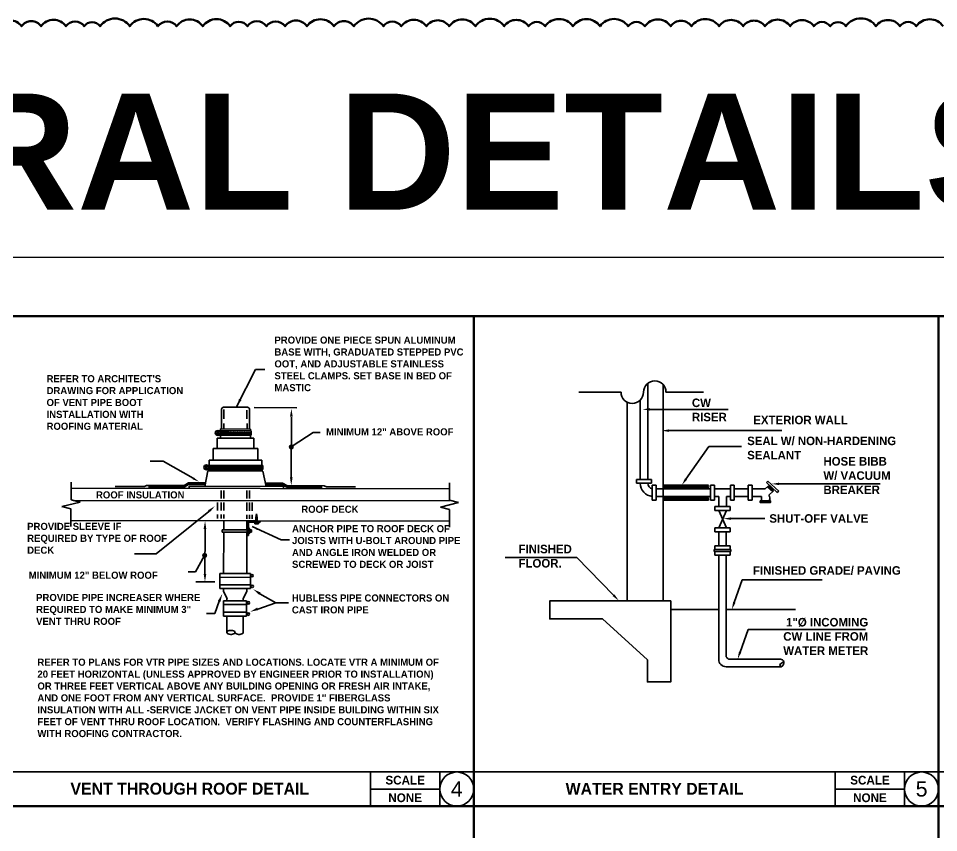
# Model space of a CAD drawing. Header units: inches. Extents: x 2025 to 34930, y -6955 to 4650.
# Drawn here: x 9068.7 to 9543.8, y -2154.8 to -1734.5 of the extents above; entities that cross this region are included whole.
import ezdxf

# ---------------------------------------------------------------- set-up
doc = ezdxf.new("R2010")
doc.units = ezdxf.units.IN
doc.header["$MEASUREMENT"] = 0
doc.layers.get('DEFPOINTS').update_dxf_attribs({"color": 104})
for name, color, linetype, lineweight in [('M-HVAC-EXHS-DUCT', 3, 'Continuous', 50), ('PDF-TEXT', 7, 'Continuous', 35), ('REV.01', 1, 'Continuous', 50)]:
    doc.layers.add(name, color=color, linetype=linetype, lineweight=lineweight)
doc.styles.add('Century Gothic_B', font='GOTHICB.TTF', dxfattribs={"height": 6.659722})
doc.styles.add('PDF Arial', font='arial.ttf')
doc.styles.add('PDF Arial Bold', font='arialbd.ttf')
doc.styles.add('romans', font='romans.shx')

# ---------------------------------------------------------------- blocks, each defined once
blk = doc.blocks.new('p detail 4')
at = {"layer": 'PDF-TEXT', "transparency": 33554559}
for points in [[(9209.6, -1954.4), (9209.1, -1954.52), (9208.66, -1954.77), (9208.35, -1955.21), (9208.29, -1955.71), (9208.35, -1956.28), (9208.66, -1956.65), (9209.09, -1956.97), (9209.6, -1957.09)], [(9210.92, -1955.71), (9210.79, -1955.21), (9209.6, -1955.71), (9210.79, -1956.28)], [(9164.84, -2010.39), (9164.34, -2010.52), (9163.9, -2010.77), (9163.65, -2011.21), (9163.53, -2011.71), (9163.65, -2012.27), (9163.9, -2012.64), (9164.34, -2012.96), (9164.84, -2013.09)], [(9166.16, -2011.71), (9166.09, -2011.21), (9164.84, -2011.71), (9166.09, -2012.27)]]:
    blk.add_hatch(color=256, dxfattribs=at).paths.add_polyline_path(points)
h = blk.add_hatch(color=256, dxfattribs=at)
h.paths.add_polyline_path([(9209.6, -1957.08), (9210.11, -1956.96), (9209.61, -1955.71)])
h.paths.add_polyline_path([(9210.11, -1954.52), (9209.61, -1954.39), (9209.61, -1955.71)])
h = blk.add_hatch(color=256, dxfattribs=at)
h.paths.add_polyline_path([(9164.84, -2013.09), (9165.34, -2012.96), (9164.84, -2011.71)])
h.paths.add_polyline_path([(9165.34, -2010.52), (9164.84, -2010.4), (9164.84, -2011.71)])
at = {"layer": 'PDF-TEXT'}
for p, q in [((9181.32, -1934.99), (9191.12, -1915.71)), ((9191.12, -1915.71), (9195.95, -1915.72)), ((9173.53, -1946.44), (9173.55, -1936.23)), ((9173.67, -1935.85), (9173.61, -1936.23)), ((9173.92, -1935.54), (9173.67, -1935.85)), ((9174.24, -1935.29), (9173.92, -1935.54)), ((9174.62, -1935.23), (9174.24, -1935.29)), ((9174.62, -1935.16), (9187.02, -1935.18)), ((9174.81, -1936.35), (9174.8, -1941.18)), ((9186.71, -1936.69), (9186.7, -1941.13)), ((9187.4, -1935.31), (9187.02, -1935.25)), ((9187.71, -1935.56), (9187.4, -1935.31)), ((9187.96, -1935.87), (9187.71, -1935.56)), ((9188.02, -1936.25), (9187.96, -1935.87)), ((9188, -1946.47), (9188.02, -1936.26)), ((9190.46, -1935.44), (9212.39, -1935.48)), ((9209.57, -1971.88), (9209.62, -1940.36)), ((9171.4, -1947.69), (9171.4, -1949.38)), ((9171.41, -1947.69), (9171.78, -1947.69)), ((9171.78, -1947.69), (9171.77, -1949.38)), ((9172.28, -1947.44), (9188.82, -1947.47)), ((9172.97, -1946.44), (9188.57, -1946.47)), ((9172.97, -1947.44), (9172.97, -1946.44)), ((9173.46, -1948.01), (9173.15, -1949.14)), ((9173.84, -1948.01), (9173.53, -1949.14)), ((9174.21, -1948.01), (9173.96, -1949.14)), ((9174.65, -1948.01), (9174.34, -1949.14)), ((9175.03, -1948.01), (9174.72, -1949.14)), ((9174.79, -1943.68), (9174.79, -1946.44)), ((9175.41, -1948.01), (9175.15, -1949.14)), ((9175.84, -1948.01), (9175.53, -1949.14)), ((9176.22, -1948.01), (9175.91, -1949.14)), ((9176.66, -1948.01), (9176.41, -1949.14)), ((9177.1, -1948.01), (9176.78, -1949.14)), ((9177.47, -1948.01), (9177.16, -1949.14)), ((9177.85, -1948.02), (9177.6, -1949.14)), ((9178.29, -1948.02), (9177.97, -1949.15)), ((9178.66, -1948.02), (9178.35, -1949.15)), ((9179.1, -1948.02), (9178.79, -1949.15)), ((9179.48, -1948.02), (9179.16, -1949.15)), ((9179.92, -1948.02), (9179.6, -1949.15)), ((9180.29, -1948.02), (9179.98, -1949.15)), ((9180.73, -1948.02), (9180.41, -1949.15)), ((9181.11, -1948.02), (9180.79, -1949.15)), ((9181.54, -1948.02), (9181.23, -1949.15)), ((9181.92, -1948.02), (9181.6, -1949.15)), ((9182.3, -1948.02), (9182.05, -1949.15)), ((9182.67, -1948.02), (9182.42, -1949.15)), ((9183.17, -1948.02), (9182.86, -1949.15)), ((9183.55, -1948.02), (9183.24, -1949.15)), ((9183.93, -1948.03), (9183.67, -1949.15)), ((9184.36, -1948.03), (9184.05, -1949.16)), ((9184.74, -1948.03), (9184.43, -1949.16)), ((9185.12, -1948.03), (9184.86, -1949.16)), ((9185.55, -1948.03), (9185.24, -1949.16)), ((9185.93, -1948.03), (9185.62, -1949.16)), ((9186.37, -1948.03), (9186.12, -1949.16)), ((9186.81, -1948.03), (9186.49, -1949.16)), ((9186.82, -1943.7), (9186.81, -1946.46)), ((9187.19, -1948.03), (9186.87, -1949.16)), ((9187.56, -1948.03), (9187.31, -1949.16)), ((9188, -1948.03), (9187.68, -1949.16)), ((9188.38, -1948.03), (9188.06, -1949.16)), ((9188.81, -1948.03), (9188.5, -1949.16)), ((9188.57, -1946.47), (9188.57, -1947.47)), ((9188.82, -1947.47), (9188.82, -1949.59)), ((9171.33, -1956.52), (9171.33, -1951.14)), ((9171.33, -1951.14), (9190.19, -1951.17)), ((9171.4, -1949.38), (9171.78, -1949.38)), ((9172.28, -1949.57), (9188.82, -1949.6)), ((9172.96, -1951.14), (9172.96, -1949.57)), ((9188.56, -1951.17), (9188.56, -1949.59)), ((9190.19, -1951.17), (9190.18, -1956.55)), ((9210.04, -1955.39), (9220.89, -1948.33)), ((9220.96, -1948.33), (9224.53, -1948.34)), ((9169.19, -1956.52), (9169.19, -1962.47)), ((9169.19, -1956.52), (9192.37, -1956.56)), ((9192.37, -1956.56), (9192.36, -1962.51)), ((9143.43, -1963.06), (9136.73, -1963.05)), ((9158.89, -1971.92), (9143.43, -1963.06)), ((9165.54, -1965.47), (9165.92, -1965.48)), ((9165.54, -1965.48), (9165.54, -1967.17)), ((9165.92, -1965.48), (9165.91, -1967.17)), ((9166.42, -1965.23), (9194.93, -1965.27)), ((9167.42, -1965.73), (9167.1, -1966.86)), ((9167.17, -1962.48), (9167.17, -1965.23)), ((9194.37, -1962.51), (9167.19, -1962.47)), ((9167.8, -1965.73), (9167.48, -1966.86)), ((9168.17, -1965.73), (9167.92, -1966.86)), ((9168.61, -1965.73), (9168.29, -1966.86)), ((9168.99, -1965.73), (9168.67, -1966.86)), ((9169.36, -1965.73), (9169.11, -1966.86)), ((9169.8, -1965.74), (9169.48, -1966.86)), ((9170.18, -1965.74), (9169.86, -1966.86)), ((9170.62, -1965.74), (9170.36, -1966.87)), ((9170.99, -1965.74), (9170.74, -1966.87)), ((9171.43, -1965.74), (9171.12, -1966.87)), ((9171.81, -1965.74), (9171.56, -1966.87)), ((9172.24, -1965.74), (9171.93, -1966.87)), ((9172.62, -1965.74), (9172.31, -1966.87)), ((9173.06, -1965.74), (9172.75, -1966.87)), ((9173.43, -1965.74), (9173.12, -1966.87)), ((9173.87, -1965.74), (9173.56, -1966.87)), ((9174.25, -1965.74), (9173.94, -1966.87)), ((9174.69, -1965.74), (9174.37, -1966.87)), ((9175.06, -1965.74), (9174.75, -1966.87)), ((9175.44, -1965.74), (9175.19, -1966.87)), ((9175.88, -1965.74), (9175.56, -1966.87)), ((9176.25, -1965.75), (9176, -1966.87)), ((9176.63, -1965.75), (9176.38, -1966.88)), ((9177.13, -1965.75), (9176.81, -1966.88)), ((9177.51, -1965.75), (9177.19, -1966.88)), ((9177.88, -1965.75), (9177.63, -1966.88)), ((9178.32, -1965.75), (9178.07, -1966.88)), ((9178.7, -1965.75), (9178.45, -1966.88)), ((9179.14, -1965.75), (9178.82, -1966.88)), ((9179.51, -1965.75), (9179.26, -1966.88)), ((9179.95, -1965.75), (9179.64, -1966.88)), ((9180.33, -1965.75), (9180.01, -1966.88)), ((9180.76, -1965.75), (9180.51, -1966.88)), ((9181.14, -1965.75), (9180.89, -1966.88)), ((9181.58, -1965.75), (9181.27, -1966.88)), ((9181.95, -1965.75), (9181.64, -1966.88)), ((9182.39, -1965.76), (9182.08, -1966.88)), ((9182.77, -1965.76), (9182.46, -1966.89)), ((9183.14, -1965.76), (9182.89, -1966.89)), ((9183.58, -1965.76), (9183.27, -1966.89)), ((9184.02, -1965.76), (9183.71, -1966.89)), ((9184.4, -1965.76), (9184.08, -1966.89)), ((9184.84, -1965.76), (9184.52, -1966.89)), ((9185.27, -1965.76), (9185.02, -1966.89)), ((9185.65, -1965.76), (9185.4, -1966.89)), ((9186.09, -1965.76), (9185.78, -1966.89)), ((9186.53, -1965.76), (9186.21, -1966.89)), ((9186.9, -1965.76), (9186.59, -1966.89)), ((9187.34, -1965.76), (9187.03, -1966.89)), ((9187.72, -1965.76), (9187.4, -1966.89)), ((9188.09, -1965.76), (9187.84, -1966.89)), ((9188.53, -1965.77), (9188.22, -1966.89)), ((9188.97, -1965.77), (9188.66, -1966.9)), ((9189.35, -1965.77), (9189.03, -1966.9)), ((9189.79, -1965.77), (9189.47, -1966.9)), ((9190.16, -1965.77), (9189.85, -1966.9)), ((9190.54, -1965.77), (9190.28, -1966.9)), ((9190.92, -1965.77), (9190.66, -1966.9)), ((9191.35, -1965.77), (9191.04, -1966.9)), ((9191.73, -1965.77), (9191.47, -1966.9)), ((9192.17, -1965.77), (9191.92, -1966.9)), ((9192.6, -1965.77), (9192.29, -1966.9)), ((9192.98, -1965.77), (9192.73, -1966.9)), ((9193.48, -1965.77), (9193.17, -1966.9)), ((9193.92, -1965.77), (9193.6, -1966.9)), ((9194.3, -1965.77), (9194.04, -1966.9)), ((9194.36, -1962.52), (9194.36, -1965.27)), ((9194.74, -1965.78), (9194.42, -1966.9)), ((9194.93, -1965.27), (9194.92, -1967.4)), ((9166.48, -1968.11), (9164.9, -1976.06)), ((9165.54, -1967.17), (9165.91, -1967.17)), ((9194.92, -1967.4), (9166.42, -1967.36)), ((9194.92, -1968.15), (9166.48, -1968.11)), ((9167.17, -1967.36), (9167.17, -1968.11)), ((9194.36, -1967.4), (9194.36, -1968.16)), ((9194.92, -1968.16), (9196.54, -1976.11)), ((9095.85, -1982.97), (9095.87, -1973.88)), ((9118.73, -1976.17), (9133.77, -1976.2)), ((9133.77, -1976.2), (9134.9, -1975.57)), ((9154.25, -1975.61), (9134.89, -1975.58)), ((9135.9, -1976.39), (9154.25, -1976.42)), ((9156.51, -1974.29), (9154.25, -1975.6)), ((9154.25, -1976.42), (9156.51, -1975.17)), ((9165.28, -1974.31), (9156.5, -1974.29)), ((9165.08, -1975.18), (9156.5, -1975.17)), ((9156.94, -1977.11), (9156.94, -1976.05)), ((9156.95, -1976.05), (9205.62, -1976.13)), ((9196.17, -1974.36), (9205.01, -1974.37)), ((9196.36, -1975.23), (9205, -1975.25)), ((9205, -1975.25), (9207.26, -1976.5)), ((9205.01, -1974.37), (9207.26, -1975.68)), ((9205.63, -1976.12), (9205.63, -1977.19)), ((9207.25, -1975.69), (9226.61, -1975.73)), ((9207.25, -1976.51), (9225.61, -1976.54)), ((9226.62, -1975.72), (9227.74, -1976.35)), ((9227.74, -1976.35), (9242.77, -1976.38)), ((9291.25, -1983.28), (9291.27, -1974.2)), ((9095.86, -1977.02), (9291.26, -1977.33)), ((9173.35, -1978.14), (9173.35, -1982.34)), ((9174.74, -1978.14), (9174.73, -1982.34)), ((9186.64, -1978.16), (9186.63, -1982.36)), ((9188.09, -1978.17), (9188.08, -1982.36)), ((9091.15, -1986.53), (9100.55, -1984.16)), ((9100.55, -1984.16), (9095.85, -1982.97)), ((9096.91, -1983.29), (9291.25, -1983.6)), ((9171.46, -1984.4), (9171.46, -1988.6)), ((9173.34, -1984.41), (9173.34, -1988.6)), ((9174.73, -1984.41), (9174.72, -1988.61)), ((9186.63, -1984.43), (9186.62, -1988.62)), ((9188.07, -1984.43), (9188.07, -1988.63)), ((9189.45, -1984.43), (9189.44, -1988.63)), ((9286.55, -1986.84), (9295.95, -1984.47)), ((9295.95, -1984.47), (9291.25, -1983.28)), ((9095.84, -1987.66), (9091.15, -1986.53)), ((9095.83, -1996.81), (9095.84, -1987.66)), ((9167.01, -1988.97), (9139.85, -2010.85)), ((9171.45, -1990.67), (9171.45, -1992.74)), ((9173.33, -1990.67), (9173.33, -1992.74)), ((9174.72, -1990.67), (9174.71, -1992.74)), ((9186.62, -1990.69), (9186.61, -1992.76)), ((9188.06, -1990.69), (9188.06, -1992.76)), ((9189.44, -1990.69), (9189.43, -1992.77)), ((9191.63, -1990.32), (9191.25, -1992.08)), ((9191.94, -1992.2), (9191.63, -1990.32)), ((9291.25, -1987.98), (9286.55, -1986.84)), ((9291.23, -1997.12), (9291.25, -1987.98)), ((9191.25, -1993.83), (9095.83, -1993.68)), ((9174.71, -1993.8), (9174.7, -1998.56)), ((9186.61, -1993.82), (9186.6, -1998.58)), ((9186.86, -1994.02), (9186.85, -2001.47)), ((9193.44, -1994.03), (9186.86, -1994.02)), ((9187.41, -2001.47), (9187.42, -1994.52)), ((9187.42, -1994.52), (9193.44, -1994.53)), ((9190.68, -1995.34), (9190.68, -1994.52)), ((9192.68, -1995.34), (9190.68, -1995.34)), ((9191.25, -1992.08), (9191.25, -1994.02)), ((9291.23, -1994), (9191.93, -1993.84)), ((9191.94, -1994.02), (9191.94, -1992.2)), ((9192.69, -1994.53), (9192.68, -1995.34)), ((9193.44, -1994.52), (9193.44, -1994.02)), ((9165.02, -2021.67), (9165.05, -1997.8)), ((9173.89, -1998.56), (9173.88, -1999.63)), ((9186.85, -1998.59), (9173.89, -1998.56)), ((9173.89, -1999.63), (9186.85, -1999.65)), ((9174.7, -1999.63), (9174.67, -2021.06)), ((9186.6, -1999.65), (9186.57, -2021.08)), ((9188.17, -2000.28), (9187.41, -2000.28)), ((9187.42, -1997.9), (9188.17, -1997.9)), ((9188.17, -1997.91), (9188.16, -2000.28)), ((9188.17, -1999.66), (9188.98, -1999.66)), ((9188.24, -1998.58), (9188.99, -1998.59)), ((9188.98, -1999.66), (9188.98, -1998.59)), ((9189.42, -1996.84), (9204.32, -2003.69)), ((9186.85, -2001.47), (9187.42, -2001.47)), ((9204.32, -2003.69), (9208.58, -2003.7)), ((9139.85, -2010.85), (9128.7, -2010.83)), ((9164.79, -2011.77), (9160.13, -2020.15)), ((9160.13, -2020.15), (9156.32, -2020.15)), ((9172.72, -2021.06), (9172.71, -2028.76)), ((9188.51, -2021.08), (9172.72, -2021.06)), ((9172.72, -2023), (9188.5, -2023.03)), ((9188.49, -2028.79), (9188.51, -2021.08)), ((9170.09, -2025.31), (9160.32, -2025.29)), ((9172.71, -2026.82), (9188.5, -2026.85)), ((9172.71, -2028.76), (9188.49, -2028.79)), ((9174.65, -2028.77), (9174.65, -2030.08)), ((9186.55, -2030.1), (9186.55, -2028.78)), ((9174.65, -2030.08), (9176.4, -2034.16)), ((9184.79, -2034.17), (9186.55, -2030.1)), ((9193.38, -2031.48), (9201.65, -2036.2)), ((9170.12, -2041.66), (9172.32, -2035.41)), ((9174.64, -2035.09), (9174.63, -2043.11)), ((9186.48, -2035.11), (9174.64, -2035.09)), ((9186.48, -2037.05), (9174.64, -2037.03)), ((9176.39, -2035.1), (9176.39, -2034.15)), ((9184.79, -2035.11), (9184.79, -2034.17)), ((9186.47, -2043.13), (9186.48, -2036.17)), ((9186.48, -2036.17), (9186.48, -2035.11)), ((9192.3, -2039.38), (9201.65, -2036.26)), ((9201.65, -2036.19), (9208.1, -2036.27)), ((9165.79, -2041.66), (9170.12, -2041.66)), ((9174.63, -2041.04), (9186.47, -2041.06)), ((9174.63, -2043.11), (9186.47, -2043.13)), ((9176.37, -2051.44), (9176.38, -2043.11)), ((9184.76, -2051.46), (9184.78, -2043.13)), ((9176.43, -2051.13), (9176.37, -2051.45)), ((9176.37, -2051.45), (9176.43, -2051.76)), ((9176.68, -2050.89), (9176.43, -2051.13)), ((9176.43, -2051.76), (9176.68, -2052.01)), ((9177.06, -2050.69), (9176.68, -2050.89)), ((9176.68, -2052.01), (9177.06, -2052.2)), ((9177.56, -2050.51), (9177.06, -2050.69)), ((9177.06, -2052.2), (9177.56, -2052.39)), ((9178.13, -2050.44), (9177.56, -2050.51)), ((9177.56, -2052.39), (9178.12, -2052.45)), ((9178.12, -2052.45), (9178.75, -2052.45)), ((9178.75, -2050.44), (9178.13, -2050.44)), ((9179.31, -2050.51), (9178.75, -2050.44)), ((9178.75, -2052.45), (9179.31, -2052.39)), ((9179.82, -2050.7), (9179.31, -2050.51)), ((9179.31, -2052.39), (9179.81, -2052.2)), ((9179.81, -2052.2), (9180.19, -2052.02)), ((9180.19, -2050.89), (9179.82, -2050.7)), ((9180.44, -2051.14), (9180.19, -2050.89)), ((9180.19, -2052.02), (9180.44, -2051.77)), ((9180.5, -2051.45), (9180.44, -2051.14)), ((9180.44, -2051.77), (9180.5, -2051.45)), ((9180.63, -2051.45), (9180.69, -2051.77)), ((9180.69, -2051.77), (9180.94, -2052.02)), ((9180.94, -2052.02), (9181.31, -2052.21)), ((9181.31, -2052.21), (9181.81, -2052.39)), ((9181.81, -2052.39), (9182.38, -2052.46)), ((9182.38, -2052.46), (9183, -2052.46)), ((9183, -2052.46), (9183.57, -2052.4)), ((9183.57, -2052.4), (9184.07, -2052.21)), ((9184.07, -2052.21), (9184.45, -2052.02)), ((9184.45, -2052.02), (9184.7, -2051.77)), ((9184.7, -2051.77), (9184.76, -2051.46))]:
    blk.add_line(p, q, dxfattribs=at)
for centre, radius in [((9171.59, -1948.49), 1.25), ((9165.74, -1966.27), 1.25), ((9189.3, -2022.21), 0.641), ((9189.37, -2027.66), 0.641), ((9187.4, -2036.18), 0.639), ((9187.39, -2042), 0.639)]:
    blk.add_circle(centre, radius, dxfattribs=at)
at = {"layer": 'PDF-TEXT', "transparency": 33554559}
for points in [[(9183.83, -1931.61), (9182.58, -1930.98), (9181.32, -1934.99)], [(9208.94, -1940.05), (9210.32, -1940.05), (9209.64, -1935.92)], [(9210.79, -1955.21), (9210.54, -1954.77), (9209.6, -1955.71)], [(9210.54, -1956.65), (9210.79, -1956.28), (9209.6, -1955.71)], [(9210.55, -1954.77), (9210.11, -1954.52), (9209.61, -1955.71)], [(9210.11, -1956.96), (9210.55, -1956.65), (9209.61, -1955.71)], [(9159.15, -1971.41), (9158.58, -1972.42), (9161.96, -1973.67)], [(9210.27, -1971.44), (9208.89, -1971.44), (9209.57, -1975.63)], [(9166.51, -1988.47), (9167.46, -1989.47), (9170.15, -1986.28)], [(9164.3, -1998.12), (9165.74, -1998.12), (9165.06, -1993.98)], [(9192.05, -1998.72), (9192.56, -1997.72), (9189.43, -1996.83)], [(9165.78, -2010.77), (9165.35, -2010.52), (9164.84, -2011.71)], [(9166.1, -2011.21), (9165.79, -2010.77), (9164.84, -2011.71)], [(9165.34, -2012.96), (9165.78, -2012.65), (9164.84, -2011.71)], [(9165.78, -2012.65), (9166.1, -2012.28), (9164.84, -2011.71)], [(9165.7, -2021.23), (9164.33, -2021.23), (9165.01, -2025.36)], [(9171.7, -2035.15), (9173.01, -2035.72), (9173.96, -2031.58)], [(9193.01, -2032.05), (9193.76, -2030.86), (9189.88, -2029.16)], [(9192.49, -2039.94), (9191.99, -2038.63), (9188.35, -2040.81)]]:
    blk.add_solid(points, dxfattribs=at)
at = {"layer": 'PDF-TEXT', "attachment_point": 1}
for s, insert, char_height, width, style in [('PROVIDE ONE PIECE SPUN ALUMINUM BASE WITH, GRADUATED STEPPED PVC OOT, AND ADJUSTABLE STAINLESS STEEL CLAMPS. SET BASE IN BED OF MASTIC', (9200.89, -1898.73), 3.68122, 100.4567, 'Century Gothic_B'), ("REFER TO ARCHITECT'S DRAWING FOR APPLICATION OF VENT PIPE BOOT INSTALLATION WITH ROOFING MATERIAL", (9083.23, -1918.66), 3.6812, 72.9864, 'Century Gothic_B'), ('PROVIDE SLEEVE IF REQUIRED BY TYPE OF ROOF DECK', (9073.21, -1994.89), 3.6812, 74.241, 'Century Gothic_B'), ('ANCHOR PIPE TO ROOF DECK OF JOISTS WITH U-BOLT AROUND PIPE AND ANGLE IRON WELDED OR SCREWED TO DECK OR JOIST', (9209.97, -1996.05), 3.68122, 91.2986, 'Century Gothic_B'), ('PROVIDE PIPE INCREASER WHERE REQUIRED TO MAKE MINIMUM 3" VENT THRU ROOF', (9077.84, -2031.61), 3.6812, 88.7337, 'Century Gothic_B'), ('HUBLESS PIPE CONNECTORS ON CAST IRON PIPE', (9209.91, -2031.84), 3.6812, 91.76, 'Century Gothic_B'), ("{\\fCentury Gothic|b1|i0|c0|p34;REFER TO PLANS FOR VTR PIPE SIZES AND LOCATIONS. LOCATE VTR A MINIMUM OF 20 FEET HORIZONTAL (UNLESS APPROVED BY ENGINEER PRIOR TO INSTALLATION) OR THREE FEET VERTICAL ABOVE ANY BUILDING OPENING OR FRESH AIR INTAKE, AND ONE FOOT FROM ANY VERTICAL SURFACE.  PROVIDE 1'' FIBERGLASS INSULATION WITH ALL -SERVICE JΛCKET ON VENT PIPE INSIDE BUILDING WITHIN SIX FEET OF VENT THRU ROOF LOCATION.  VERIFY FLASHING AND COUNTERFLASHING WITH ROOFING CONTRACTOR.}", (9078.5, -2065), 3.68122, 211.3795, 'romans')]:
    blk.add_mtext(s, dxfattribs=dict(at, insert=insert, char_height=char_height, width=width, style=style))
at = {"layer": 'PDF-TEXT', "attachment_point": 7, "style": 'Century Gothic_B'}
for s, insert, char_height in [('MINIMUM 12" ABOVE ROOF', (9227.53, -1949.82), 3.6812), ('ROOF INSULATION', (9108.76, -1982.36), 3.6812), ('ROOF DECK', (9214.75, -1989.78), 3.681), ('MINIMUM 12" BELOW ROOF', (9074.01, -2023.83), 3.6812)]:
    blk.add_mtext(s, dxfattribs=dict(at, insert=insert, char_height=char_height))
blk = doc.blocks.new('p detail 5')
at = {"layer": 'PDF-TEXT', "ltscale": 0.3}
h = blk.add_hatch(dxfattribs=at)
h.set_pattern_fill('NET3', color=256, scale=3.923132, style=0)
h.set_pattern_definition([(360, (9376.11147, -2048.2543), (2e-16, 0.4903915), []), (60, (9376.11147, -2048.2543), (-0.4246915, 0.2451958), []), (120, (9376.11147, -2048.2543), (-0.4246915, -0.2451958), [])])
h.paths.add_polyline_path([(9425.09, -1977.35), (9425.09, -1975.39), (9401.56, -1975.39), (9401.56, -1977.35)])
h.paths.add_polyline_path([(9401.56, -1981.28), (9401.56, -1983.24), (9425.09, -1983.24), (9425.09, -1981.28)])
for p, q in [((9393.71, -1922.83), (9393.71, -1972.5)), ((9379.84, -1927.43), (9358.13, -1927.43)), ((9422.44, -1927.43), (9403.06, -1927.43)), ((9389.79, -1931.5), (9389.79, -1972.5)), ((9387.82, -1972.5), (9387.82, -1974.46)), ((9387.82, -1972.5), (9395.67, -1972.5)), ((9387.82, -1974.46), (9395.67, -1974.46)), ((9395.67, -1972.5), (9395.67, -1974.46)), ((9395.95, -1975.39), (9397.91, -1975.39)), ((9395.95, -1975.39), (9395.95, -1983.24)), ((9397.91, -1975.39), (9397.91, -1983.24)), ((9401.56, -1975.39), (9425.09, -1975.39)), ((9426.09, -1975.39), (9428.05, -1975.39)), ((9426.09, -1975.39), (9426.09, -1983.24)), ((9428.05, -1975.39), (9428.05, -1983.24)), ((9436.36, -1975.39), (9438.33, -1975.39)), ((9436.36, -1975.39), (9436.36, -1983.24)), ((9438.33, -1975.39), (9438.33, -1983.24)), ((9445.58, -1975.39), (9447.54, -1975.39)), ((9445.58, -1975.39), (9445.58, -1983.24)), ((9447.54, -1975.39), (9447.54, -1983.24)), ((9454.24, -1977.35), (9455.92, -1975.83)), ((9454.99, -1974.03), (9455.71, -1973.37)), ((9454.99, -1974.03), (9460.56, -1979.25)), ((9455.48, -1976.23), (9458.18, -1978.76)), ((9455.71, -1973.37), (9461.29, -1978.59)), ((9455.77, -1976.5), (9456.21, -1976.1)), ((9455.92, -1975.83), (9458.62, -1978.36)), ((9456.06, -1976.77), (9456.49, -1976.37)), ((9457.05, -1976.89), (9457.56, -1976.44)), ((9397.91, -1977.35), (9426.09, -1977.35)), ((9397.91, -1981.28), (9426.09, -1981.28)), ((9428.05, -1977.35), (9436.36, -1977.35)), ((9428.05, -1981.28), (9430.39, -1981.28)), ((9430.39, -1981.28), (9430.39, -1986.51)), ((9434.31, -1981.28), (9436.36, -1981.28)), ((9434.31, -1981.28), (9434.31, -1986.51)), ((9438.33, -1977.35), (9445.58, -1977.35)), ((9438.33, -1981.28), (9445.58, -1981.28)), ((9447.54, -1977.35), (9454.24, -1977.35)), ((9447.54, -1981.28), (9452.34, -1981.28)), ((9456.14, -1980.61), (9458.62, -1978.36)), ((9456.34, -1977.03), (9456.78, -1976.64)), ((9456.63, -1977.3), (9457.07, -1976.91)), ((9456.92, -1977.57), (9457.36, -1977.18)), ((9457.21, -1977.84), (9457.64, -1977.44)), ((9457.39, -1977.21), (9457.9, -1976.76)), ((9457.49, -1978.11), (9457.93, -1977.71)), ((9457.78, -1978.38), (9458.22, -1977.98)), ((9460.56, -1979.25), (9461.29, -1978.59)), ((9395.95, -1983.24), (9397.91, -1983.24)), ((9401.56, -1983.24), (9425.09, -1983.24)), ((9426.09, -1983.24), (9428.05, -1983.24)), ((9436.36, -1983.24), (9438.33, -1983.24)), ((9445.58, -1983.24), (9447.54, -1983.24)), ((9436.15, -1986.51), (9428.31, -1986.51)), ((9428.31, -1986.51), (9428.31, -1988.47)), ((9436.15, -1988.47), (9428.31, -1988.47)), ((9434.31, -1988.47), (9430.39, -1997.5)), ((9430.39, -1988.47), (9434.31, -1997.5)), ((9436.15, -1986.51), (9436.15, -1988.47)), ((9436.15, -1997.5), (9428.31, -1997.5)), ((9428.31, -1997.5), (9428.31, -1999.47)), ((9436.15, -1999.47), (9428.31, -1999.47)), ((9430.27, -1999.47), (9430.27, -2006.71)), ((9434.19, -1999.47), (9434.19, -2006.71)), ((9436.15, -1997.5), (9436.15, -1999.47)), ((9436.55, -2008.68), (9427.92, -2008.68)), ((9427.92, -2008.68), (9427.92, -2009.66)), ((9436.55, -2009.66), (9427.92, -2009.66)), ((9436.15, -2006.71), (9428.31, -2006.71)), ((9428.31, -2006.71), (9428.31, -2008.68)), ((9428.31, -2009.66), (9428.31, -2011.62)), ((9436.15, -2006.71), (9436.15, -2008.68)), ((9436.15, -2009.66), (9436.15, -2011.62)), ((9436.55, -2008.68), (9436.55, -2009.66)), ((9428.31, -2011.62), (9436.15, -2011.62)), ((9430.27, -2011.62), (9430.27, -2065.26)), ((9434.19, -2011.62), (9434.19, -2064.03)), ((9405.53, -2039.64), (9430.27, -2039.64)), ((9434.19, -2039.64), (9470.01, -2039.64)), ((9435.33, -2065.26), (9462.22, -2065.26)), ((9434.19, -2069.18), (9462.22, -2069.18))]:
    blk.add_line(p, q, dxfattribs=at)
at = {"layer": 'PDF-TEXT', "ltscale": 20}
for p, q in [((9401.56, -1923.52), (9401.56, -2035.22)), ((9382.97, -1932.58), (9382.97, -2035.22))]:
    blk.add_line(p, q, dxfattribs=at)
at = {"layer": 'PDF-TEXT'}
for p, q in [((9394.74, -1936.33), (9435.2, -1936.33)), ((9404.62, -1947.32), (9462.84, -1947.32)), ((9413.4, -1972.33), (9425.13, -1955.44)), ((9425.13, -1955.44), (9442.03, -1955.44)), ((9461.49, -1974.79), (9513.61, -1974.79)), ((9436.6, -1992.74), (9454.16, -1992.74)), ((9357.05, -2012.74), (9320.1, -2012.74)), ((9376, -2032.26), (9357.05, -2012.74)), ((9438.34, -2035.99), (9442.42, -2024.33)), ((9442.42, -2024.33), (9483.64, -2024.33)), ((9441.33, -2061.61), (9445.42, -2049.95)), ((9445.42, -2049.95), (9506.01, -2049.95))]:
    blk.add_line(p, q, dxfattribs=at)
at = {"layer": 'PDF-TEXT', "ltscale": 0.3}
blk.add_lwpolyline([(9451.71, -1983.46), (9456.98, -1983.46), (9456.98, -1984.48), (9451.71, -1984.48)], close=True, dxfattribs=at)
at = {"layer": 'PDF-TEXT', "ltscale": 20}
blk.add_lwpolyline([(9393.44, -2065.55), (9393.44, -2077.04), (9405.53, -2077.04), (9405.53, -2035.23), (9388.83, -2035.22), (9343.09, -2035.22), (9343.09, -2044.48), (9370.29, -2044.48)], close=True, dxfattribs=at)
at = {"layer": 'PDF-TEXT', "ltscale": 0.3}
for centre, radius, start, end in [((9397.26, -1927.43), 5.81, 0, 180), ((9385.65, -1927.43), 5.81, 180, 0), ((9396.64, -1974.46), 6.85, 180, 264.2793), ((9396.7, -1974.46), 2.99, 180, 255.604), ((9448.03, -1982.37), 4.44, 345.751, 14.249), ((9453.87, -1982.28), 2.81, 335.2086, 36.3665), ((9434.19, -2065.26), 3.92, 180, 270), ((9437.57, -2062.03), 3.92, 210.6542, 235.263), ((9461.62, -2066.98), 2.37, 292.9151, 13.3002)]:
    blk.add_arc(centre, radius, start, end, dxfattribs=at)
blk.add_open_spline([(9462.22, -2065.26), (9462.89, -2065.55), (9465.51, -2066.68), (9459.93, -2067.73), (9463.16, -2069.28), (9462.22, -2069.18)], degree=3, knots=[0, 0, 0, 0, 0.410751, 1.595782, 2.37667, 2.37667, 2.37667, 2.37667], dxfattribs=at)
at = {"layer": 'PDF-TEXT'}
for points in [[(9394.74, -1936.97), (9390.88, -1936.33), (9394.74, -1935.68)], [(9404.62, -1947.96), (9400.75, -1947.32), (9404.62, -1946.67)], [(9413.93, -1972.69), (9411.2, -1975.5), (9412.87, -1971.96)], [(9461.49, -1975.44), (9457.63, -1974.79), (9461.49, -1974.15)], [(9436.6, -1993.38), (9432.74, -1992.74), (9436.6, -1992.1)], [(9376.46, -2031.82), (9378.69, -2035.04), (9375.54, -2032.71)], [(9438.94, -2036.21), (9437.06, -2039.64), (9437.73, -2035.78)], [(9441.94, -2061.83), (9440.06, -2065.26), (9440.73, -2061.4)]]:
    blk.add_solid(points, dxfattribs=at)
at = {"layer": 'PDF-TEXT', "attachment_point": 1, "style": 'Century Gothic_B'}
for s, insert, char_height, width in [('CW RISER', (9416.46, -1930.74), 4.408, 19.5447), ('EXTERIOR WALL', (9448.14, -1939.6), 4.4081, 47.8137), ('SEAL W/ NON-HARDENING SEALANT', (9444.98, -1950.39), 4.4081, 81.5939), ('SHUT-OFF VALVE', (9456.45, -1990.44), 4.4081, 52.0201), ('FINISHED FLOOR.', (9326.93, -2006.21), 4.4081, 30.9703)]:
    blk.add_mtext(s, dxfattribs=dict(at, insert=insert, char_height=char_height, width=width))
at = {"layer": 'PDF-TEXT', "char_height": 4.4081, "style": 'Century Gothic_B'}
for s, insert, width, attachment_point, line_spacing_factor in [('\\pxsm1;HOSE BIBB W/ VACUUM BREAKER', (9484.36, -1960.94), 38.3736, 1, 1.323797), ('\\pxsm1;FINISHED GRADE/ PAVING', (9448, -2017.27), 81.0644, 1, 1.395576), ('\\pxsm1;1"Ø INCOMING CW LINE FROM WATER METER', (9507.51, -2043.98), 50.667, 3, 1.301272)]:
    blk.add_mtext(s, dxfattribs=dict(at, insert=insert, width=width, attachment_point=attachment_point, line_spacing_factor=line_spacing_factor))

msp = doc.modelspace()

# ---------------------------------------------------------------- linework, layer by layer
at = {"layer": 'DEFPOINTS'}
msp.add_lwpolyline([(8330.71, -1857.81), (9797.6, -1857.81), (9797.6, -2938.88), (8330.71, -2938.88)], close=True, dxfattribs=at)
at = {"layer": 'PDF-TEXT', "color": 42, "lineweight": 100}
for p, q in [((8343.83, -1888.19), (9787.29, -1888.19)), ((9303.83, -1888.19), (9303.83, -2917.77)), ((9543.83, -1888.19), (9543.83, -2917.77)), ((8343.83, -2141.08), (9787.29, -2141.08))]:
    msp.add_line(p, q, dxfattribs=at)
at = {"layer": 'PDF-TEXT'}
for p, q in [((9787.29, -2123.5), (8343.83, -2123.5)), ((9250.5, -2141.08), (9250.5, -2123.5)), ((9286.27, -2141.08), (9286.27, -2123.5)), ((9490.5, -2141.08), (9490.5, -2123.5)), ((9526.27, -2141.08), (9526.27, -2123.5)), ((9286.27, -2132.28), (9250.5, -2132.28)), ((9526.27, -2132.28), (9490.5, -2132.28))]:
    msp.add_line(p, q, dxfattribs=at)
for centre in [(9295.05, -2132.28), (9535.05, -2132.28)]:
    msp.add_circle(centre, 8.78, dxfattribs=at)
at = {"layer": 'REV.01'}
msp.add_lwpolyline([(9546.21, -1738.58, 0.520567), (9532.33, -1738.58, 0.520567), (9523.86, -1738.58, 0.520567), (9511.49, -1738.58, 0.520567), (9495.96, -1738.58, 0.520567), (9487.87, -1738.58, 0.520567), (9479.37, -1738.58, 0.520567), (9467.22, -1738.58, 0.520567), (9454.15, -1738.58, 0.520567), (9442.93, -1738.58, 0.520567), (9430.46, -1738.58, 0.520567), (9416.25, -1738.58, 0.520567), (9405.49, -1738.58, 0.520567), (9392.2, -1738.58, 0.520567), (9383.49, -1738.58, 0.520567), (9369.01, -1738.58, 0.520567), (9355.01, -1738.58, 0.520567), (9340.69, -1738.58, 0.520567), (9332.11, -1738.58, 0.520567), (9319.53, -1738.58, 0.520567), (9304.68, -1738.58, 0.520567), (9291.11, -1738.58, 0.520567), (9279.34, -1738.58, 0.520567), (9266.35, -1738.58, 0.520567), (9257.15, -1738.58, 0.520567), (9241.92, -1738.58, 0.520567), (9231.61, -1738.58, 0.520567), (9217.67, -1738.58, 0.520567), (9206.35, -1738.58, 0.520567), (9196.72, -1738.58, 0.520567), (9186.96, -1738.58, 0.520567), (9177.98, -1738.58, 0.520567), (9163.88, -1738.58, 0.520567), (9150.37, -1738.58, 0.520567), (9140.76, -1738.58, 0.520567), (9126.22, -1738.58, 0.520567), (9110.89, -1738.58, 0.520567), (9102.63, -1738.58, 0.520567), (9093.22, -1738.58, 0.520567), (9080.41, -1738.58, 0.520567), (9070.31, -1738.58, 0.520567), (9058.62, -1738.58, 0.520567)], format="xyb", dxfattribs=at)

# ---------------------------------------------------------------- block references
at = {"layer": 'M-HVAC-EXHS-DUCT'}
for name in ['p detail 4', 'p detail 5']:
    msp.add_blockref(name, (0, 0), dxfattribs=at)

# ---------------------------------------------------------------- texts
at = {"layer": 'DEFPOINTS', "insert": (8330.71, -1773.3), "char_height": 60, "attachment_point": 1, "style": 'PDF Arial'}
msp.add_mtext('{\\fArial|b1|i0|c0|p34;PLUMBING GENERAL DETAILS}', dxfattribs=at)
at = {"layer": 'PDF-TEXT', "attachment_point": 5}
for s, insert, char_height, width, style in [('{\\fCentury Gothic|b1|i0|c0|p34;SCALE}', (9268.39, -2127.74), 4.5, 35.7683, 'PDF Arial Bold'), ('4', (9295.05, -2132.28), 7.89, 17.5595, 'PDF Arial'), ('{\\fCentury Gothic|b1|i0|c0|p34;SCALE}', (9508.39, -2127.74), 4.5, 35.7683, 'PDF Arial Bold'), ('5', (9535.05, -2132.28), 7.89, 17.5595, 'PDF Arial'), ('{\\fCentury Gothic|b1|i0|c0|p34;VENT THROUGH ROOF DETAIL}', (9157.17, -2132.17), 6.1202, 186.6721, 'PDF Arial Bold'), ('{\\fCentury Gothic|b1|i0|c0|p34;WATER ENTRY DETAIL}', (9397.17, -2132.17), 6.1202, 186.6721, 'PDF Arial Bold'), ('{\\fCentury Gothic|b1|i0|c0|p34;NONE}', (9268.39, -2136.83), 4.5, 35.7683, 'PDF Arial Bold'), ('{\\fCentury Gothic|b1|i0|c0|p34;NONE}', (9508.39, -2136.83), 4.5, 35.7683, 'PDF Arial Bold')]:
    msp.add_mtext(s, dxfattribs=dict(at, insert=insert, char_height=char_height, width=width, style=style))

doc.saveas('drawing.dxf')
